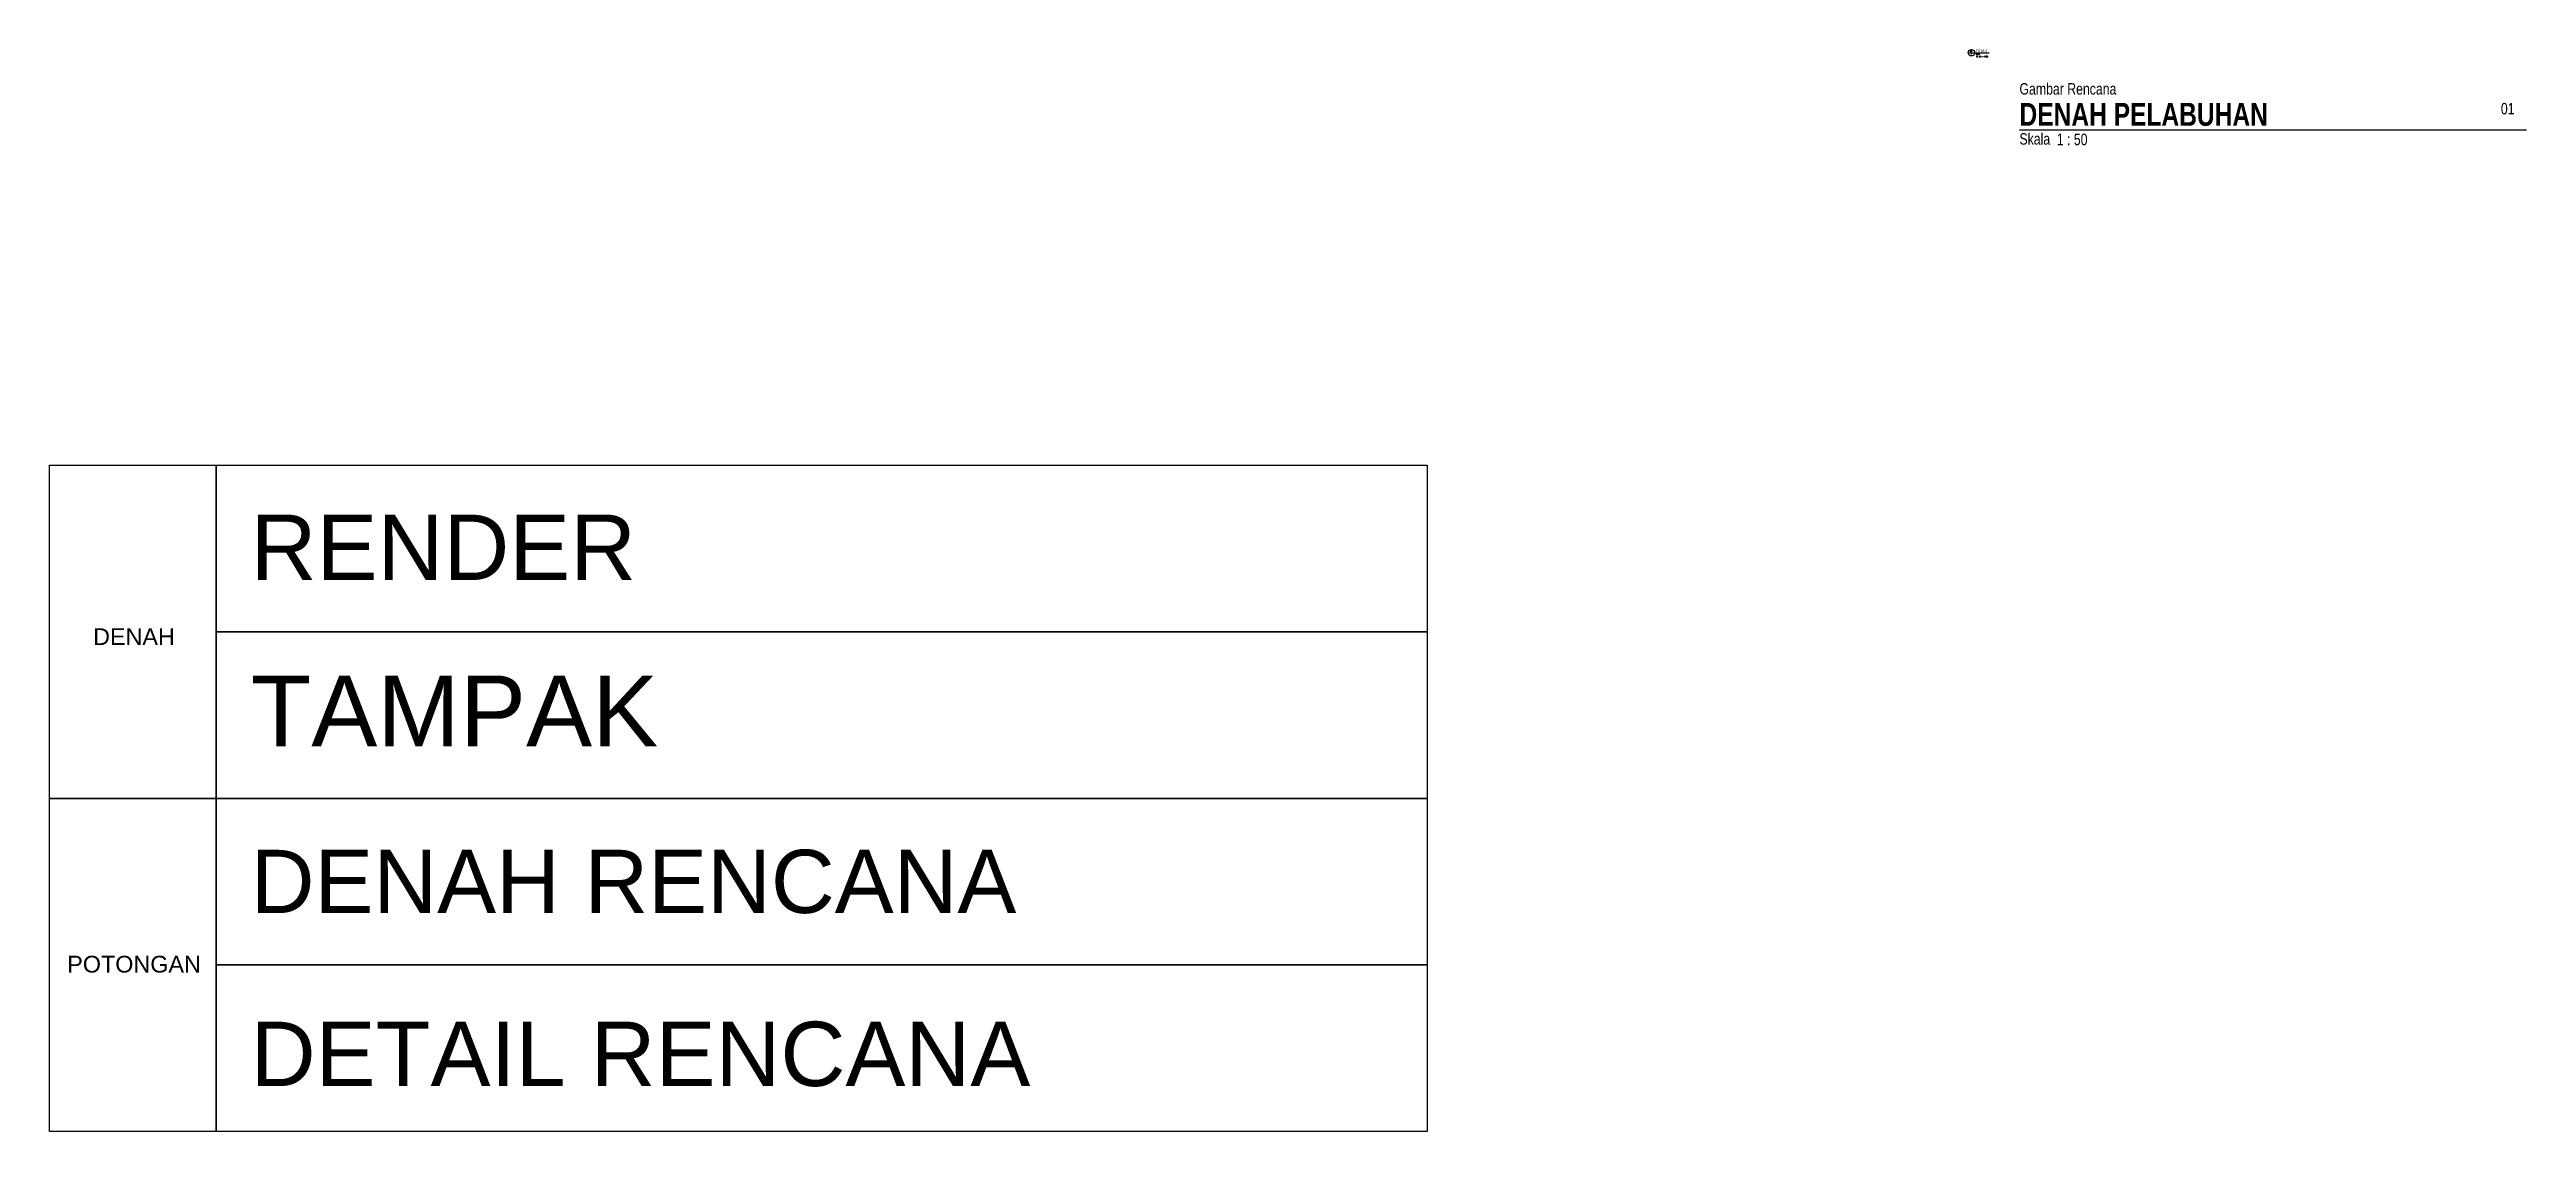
# Model space of a CAD drawing. Header units: centimetres. Extents: x 49 to 53983, y 24974 to 48545.
import ezdxf
from ezdxf.enums import TextEntityAlignment as Align

# ---------------------------------------------------------------- set-up
doc = ezdxf.new("R2010")
doc.units = ezdxf.units.CM
doc.header["$MEASUREMENT"] = 0
doc.layers.add('NOT', color=4, linetype='Continuous')
doc.styles.add('AR50', font='arial.ttf', dxfattribs={"width": 0.8, "height": 500})
doc.styles.add('C20', font='GOTHIC.TTF', dxfattribs={"width": 0.8, "height": 200})
doc.styles.add('C25', font='GOTHIC.TTF', dxfattribs={"width": 0.8, "height": 250})
doc.styles.add('C35', font='GOTHIC.TTF', dxfattribs={"width": 0.8, "height": 350})
doc.styles.add('C50', font='GOTHICB.TTF', dxfattribs={"width": 0.8, "height": 500})
doc.styles.add('R20', font='romans.shx', dxfattribs={"width": 0.8, "height": 200})
doc.styles.add('R25', font='simplex.shx', dxfattribs={"width": 0.8, "height": 250})
doc.styles.add('R35', font='romans.shx', dxfattribs={"width": 0.8, "height": 350})
doc.styles.get("Standard").update_dxf_attribs({"font": 'arial.ttf'})

# ---------------------------------------------------------------- blocks, each defined once
blk = doc.blocks.new('*U16')
at = {"color": 20}
blk.add_line((-700, 0), (3889, 0), dxfattribs=at)
blk.add_circle((0, 0), 700, dxfattribs=at)
at = {"color": 3, "style": 'C35', "width": 0.8}
blk.add_attdef('NUG', text='', height=350, dxfattribs=at).set_placement((0, 350), align=Align.MIDDLE)
at = {"color": 3, "style": 'C50', "width": 0.8}
for tag, p in [('NG2', (973, 160)), ('NG1', (1023, 948))]:
    blk.add_attdef(tag, p, '', height=500, dxfattribs=at)
at = {"color": 7, "style": 'C20', "width": 0.8}
blk.add_attdef('NL', text='', height=200, dxfattribs=at).set_placement((0, -300), align=Align.MIDDLE)
at = {"color": 7, "style": 'C25', "width": 0.8}
for tag, p in [('Skala', (1023, -450)), ('LEVEL', (1023, -950))]:
    blk.add_attdef(tag, p, '', height=250, dxfattribs=at)
blk = doc.blocks.new('*U39')
blk.add_line((42943, 46793), (53983, 46793))
at = {"char_height": 250, "width": 5820.64, "attachment_point": 1, "style": 'C25'}
for s, insert in [('{\\fCentury Gothic|b0|i0|c0|p34;Gambar Rencana}', (42943, 47813)), ('Skala', (42943, 46723))]:
    blk.add_mtext(s, dxfattribs=dict(at, insert=insert))
at = {"width": 0.8}
for tag, p, height, style in [('JG1', (42944, 46883), 500, 'C50'), ('NG1', (53426, 47132), 250, 'C25'), ('SG1', (43756, 46461), 250, 'C25')]:
    blk.add_attdef(tag, p, '', height=height, dxfattribs=dict(at, style=style))

msp = doc.modelspace()

# ---------------------------------------------------------------- linework, layer by layer
for points in [[(49, 39487), (3678, 39487), (3678, 32230), (49, 32230)], [(3678, 35858), (3678, 39487), (30050, 39487), (30050, 35858)], [(3678, 32230), (3678, 35858), (30050, 35858), (30050, 32230)], [(49, 32230), (3678, 32230), (3678, 24974), (49, 24974)], [(3678, 28602), (3678, 32230), (30050, 32230), (30050, 28602)], [(3678, 24974), (3678, 28602), (30050, 28602), (30050, 24974)]]:
    msp.add_lwpolyline(points, close=True)

# ---------------------------------------------------------------- block references
msp.add_blockref('*U39', (0, 0)).add_auto_attribs({'NG1': '01', 'SG1': '1 : 50', 'JG1': 'DENAH PELABUHAN'})
at = {"layer": 'NOT'}
ref = msp.add_blockref('*U16', (41897, 48475), dxfattribs=dict(at, xscale=0.1, yscale=0.1, zscale=0.1))
ref.add_attrib('NUG', '01', dxfattribs={"layer": '0', "color": 3, "height": 30, "style": 'R35', "width": 0.8}).set_placement((41897, 48510), align=Align.MIDDLE)
ref.add_attrib('NL', '-', dxfattribs={"layer": '0', "color": 7, "height": 20, "style": 'R20', "width": 0.75}).set_placement((41897, 48445), align=Align.MIDDLE)
ref.add_attrib('NG2', 'TITLE 2', (41994, 48491), dxfattribs={"layer": '0', "color": 3, "height": 50, "style": 'AR50', "width": 0.8})
ref.add_attrib('Skala', 'skala', (41999, 48430), dxfattribs={"layer": '0', "color": 7, "height": 25, "style": 'R25', "width": 0.8})
ref.add_attrib('LEVEL', '1st %%p0 = +4200', (41999, 48380), dxfattribs={"layer": '0', "color": 7, "height": 25, "style": 'R25', "width": 0.8})

# ---------------------------------------------------------------- texts
for s, height, p, p2 in [('RENDER               ', 1422.33, (4429, 36990), (21101, 36990)), ('TAMPAK             ', 1545.07, (4429, 33362), (21101, 33362)), ('DENAH RENCANA', 1376.51, (4429, 29734), (21101, 29734)), ('DETAIL RENCANA', 1401.66, (4429, 25964), (21406, 25964))]:
    msp.add_text(s, height=height).set_placement(p, p2, align=Align.ALIGNED)
for s, p in [('DENAH', (998, 35572)), ('POTONGAN', (435, 28437))]:
    msp.add_text(s, height=364).set_placement(p)

doc.saveas('drawing.dxf')
